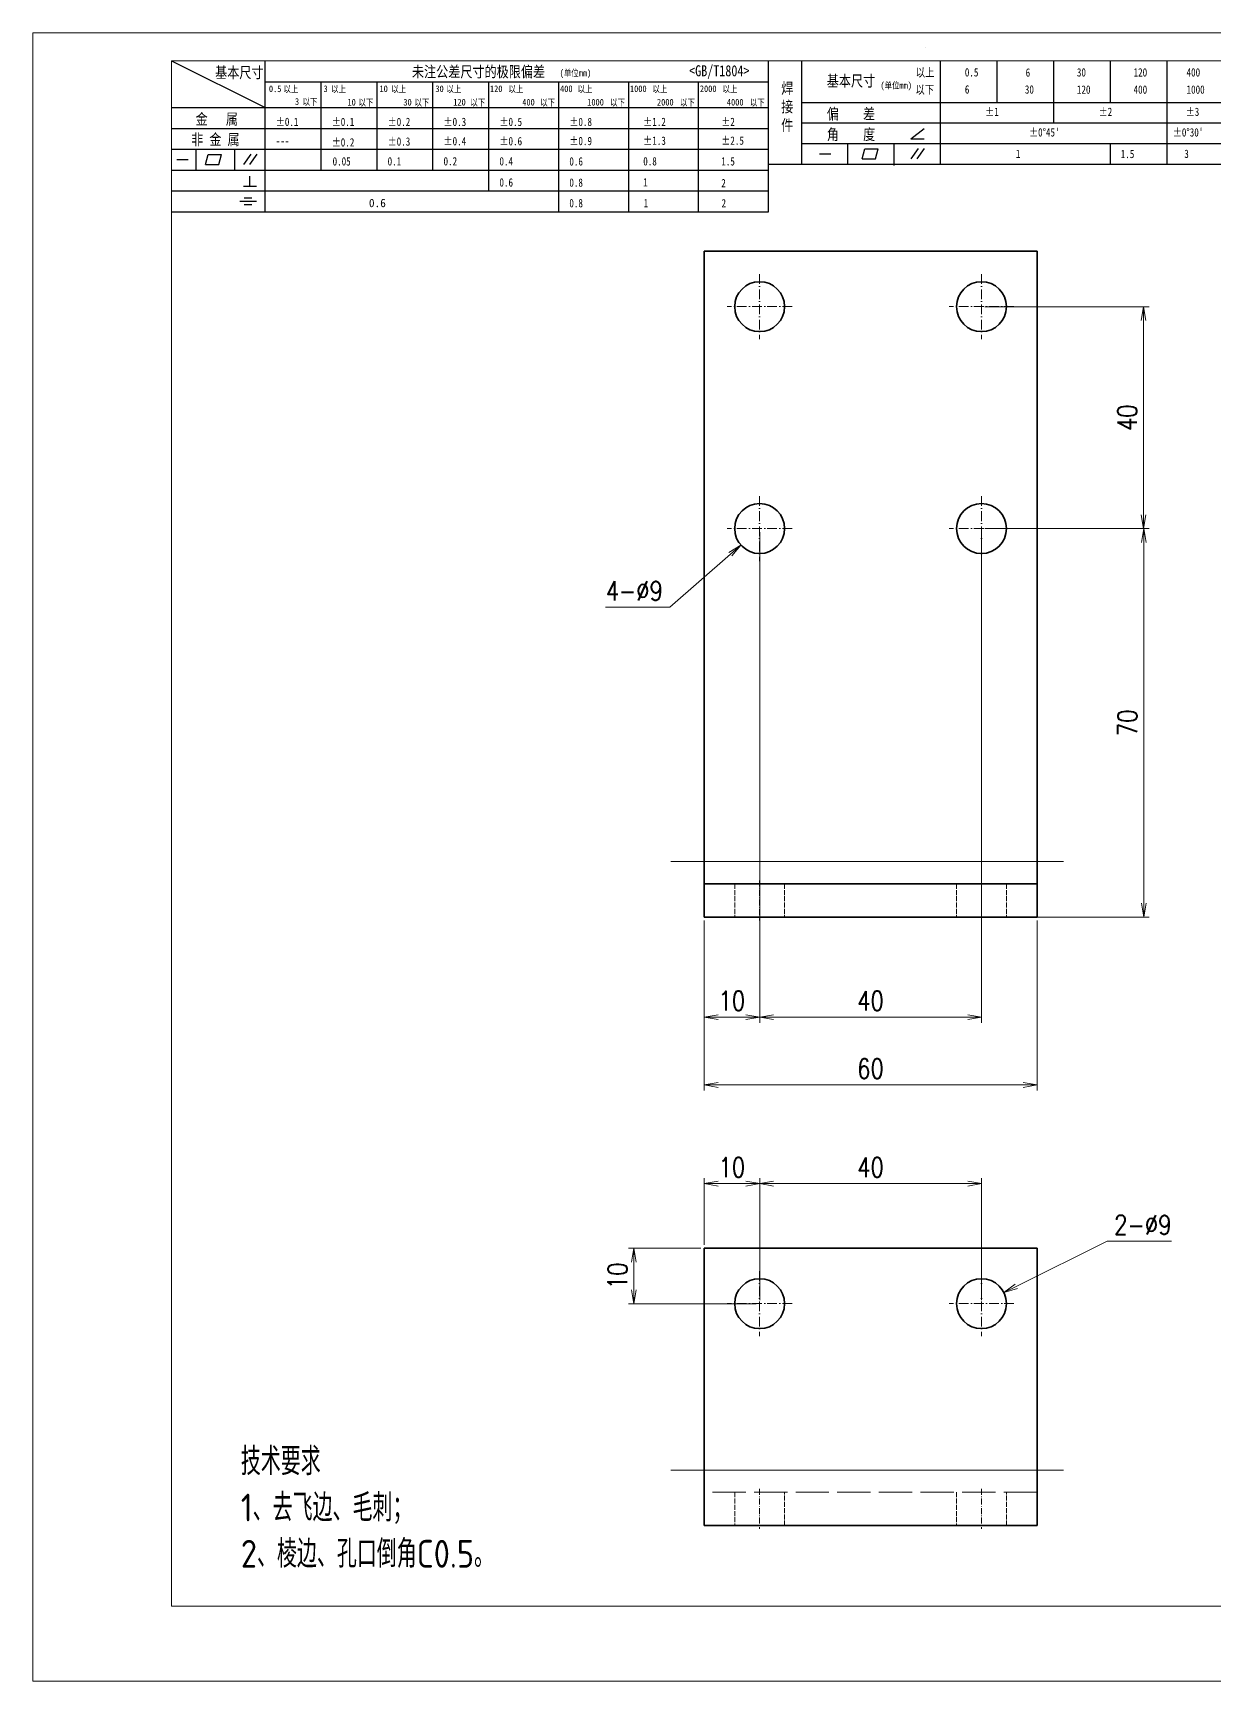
# Model space of a CAD drawing. Header units: millimetres. Extents: x -50043 to 104182, y -50696 to 36662.
# Drawn here: x -44199 to -43986.1, y 35772.4 to 36069.4 of the extents above; entities that cross this region are included whole.
import ezdxf

# ---------------------------------------------------------------- set-up
doc = ezdxf.new("R2010")
doc.units = ezdxf.units.MM
doc.header["$LTSCALE"] = 0.5
doc.linetypes.add('DASHDOT', pattern=[18.5, 12, -3, 0.5, -3])
doc.linetypes.add('DASHED', pattern=[15, 12, -3])
doc.layers.add('图\\M+19E79\\M+195B6\\M+18E9A', color=7, linetype='Continuous')
for name, color, linetype, lineweight in [('图框', 7, 'Continuous', 18), ('标注线', 3, 'Continuous', 18), ('细实线', 3, 'Continuous', 18)]:
    doc.layers.add(name, color=color, linetype=linetype, lineweight=lineweight)
doc.layers.add('打印', color=7, linetype='Continuous', lineweight=15, plot=False)
doc.layers.add('打印-禁用', color=7, linetype='Continuous', lineweight=15, plot=False)
doc.styles.add('DIM', font='romans.shx', dxfattribs={"width": 0.8, "bigfont": 'bigfont.shx'})
doc.styles.add('国标', font='simfang.ttf', dxfattribs={"width": 0.8})
doc.styles.add('机械长仿宋', font='gbenor.shx', dxfattribs={"height": 1, "bigfont": 'gbcbig.shx'})
doc.dimstyles.new('DEH 1-1$0', dxfattribs={"dimtxt": 3.5, "dimasz": 2.5, "dimexe": 1, "dimexo": 0.625, "dimgap": 1.2, "dimtad": 1, "dimzin": 9, "dimdsep": 46, "dimtxsty": 'DIM', "dimblk": 'OPEN', "dimcen": 0, "dimclrd": 8, "dimclre": 8, "dimclrt": 2, "dimazin": 2, "dimtfac": 0.5, "dimtmove": 0, "dimatfit": 3, "dimldrblk": 'OPEN', "dimfxl": 0, "dimtolj": 2, "dimlwd": 18, "dimlwe": 18, "dimarcsym": 0})
doc.dimstyles.new('DEH 1-1$3', dxfattribs={"dimtxt": 3.5, "dimasz": 2.5, "dimexe": 1, "dimexo": 0.625, "dimgap": 1.2, "dimtad": 1, "dimtoh": 1, "dimdsep": 46, "dimtxsty": 'DIM', "dimblk": 'OPEN', "dimcen": 0, "dimclrd": 8, "dimclre": 8, "dimclrt": 2, "dimazin": 2, "dimtfac": 0.5, "dimtofl": 0, "dimtmove": 0, "dimatfit": 3, "dimldrblk": 'OPEN', "dimfxl": 0, "dimtolj": 2, "dimlwd": 18, "dimlwe": 18, "dimarcsym": 0})

# ---------------------------------------------------------------- blocks, each defined once
blk = doc.blocks.new('GZDEH零件A3图框V01版')
at = {"layer": '图\\M+19E79\\M+195B6\\M+18E9A', "color": 9}
for p, q in [((2882.49, -1554.46), (2899.37, -1562.92)), ((2899.37, -1581.67), (2899.37, -1554.46)), ((2990.09, -1581.67), (2990.09, -1554.46)), ((2996.09, -1573.08), (2996.09, -1554.46)), ((3021.09, -1561.98), (3021.09, -1554.46)), ((3031.31, -1561.98), (3031.31, -1554.46)), ((3041.53, -1561.98), (3041.53, -1554.46)), ((3051.75, -1561.98), (3051.75, -1554.46)), ((3061.98, -1561.98), (3061.98, -1554.46)), ((2899.37, -1558.24), (2990.09, -1558.24)), ((2909.45, -1574.17), (2909.45, -1558.24)), ((2919.53, -1574.17), (2919.53, -1558.24)), ((2929.61, -1574.17), (2929.61, -1558.24)), ((2939.69, -1577.92), (2939.69, -1558.24)), ((2952.29, -1581.67), (2952.29, -1558.24)), ((2964.89, -1581.67), (2964.89, -1558.24)), ((2977.49, -1581.67), (2977.49, -1558.24)), ((2996.09, -1561.98), (3113.09, -1561.98)), ((3021.09, -1573.08), (3021.09, -1561.98)), ((3041.53, -1565.68), (3041.53, -1561.98)), ((3061.98, -1573.08), (3061.98, -1561.98)), ((2882.49, -1562.92), (2990.09, -1562.92)), ((2882.49, -1566.67), (2990.09, -1566.67)), ((2996.09, -1565.68), (3113.09, -1565.68)), ((3015.75, -1568.51), (3018.15, -1566.66)), ((2882.49, -1570.42), (2990.09, -1570.42)), ((2886.92, -1574.12), (2886.92, -1570.42)), ((2893.91, -1574.12), (2893.91, -1570.42)), ((2996.09, -1569.38), (3113.09, -1569.38)), ((3004.42, -1573.08), (3004.42, -1569.38)), ((3006.97, -1572.12), (3007.45, -1570.33)), ((3007.45, -1570.33), (3009.86, -1570.33)), ((3009.39, -1572.12), (3009.86, -1570.33)), ((3012.75, -1573.08), (3012.75, -1569.38)), ((3015.75, -1568.51), (3018.15, -1568.51)), ((3015.81, -1572.12), (3017.15, -1570.26)), ((3016.89, -1572.12), (3018.23, -1570.26)), ((3051.75, -1573.08), (3051.75, -1569.38)), ((2883.43, -1572.27), (2885.49, -1572.27)), ((2888.59, -1573.16), (2889.07, -1571.37)), ((2888.59, -1573.16), (2891, -1573.16)), ((2889.07, -1571.37), (2891.48, -1571.37)), ((2891, -1573.16), (2891.48, -1571.37)), ((2895.52, -1573.16), (2896.85, -1571.3)), ((2896.6, -1573.16), (2897.94, -1571.3)), ((2990.09, -1573.08), (3113.09, -1573.08)), ((2999.26, -1571.23), (3001.32, -1571.23)), ((3006.97, -1572.12), (3009.39, -1572.12)), ((3012.75, -1573.33), (3012.75, -1573.08)), ((2882.49, -1574.17), (2990.09, -1574.17)), ((2895.42, -1577.05), (2897.81, -1577.05)), ((2896.58, -1577.05), (2896.58, -1575.28)), ((2882.49, -1577.92), (2990.09, -1577.92)), ((2894.79, -1579.77), (2897.77, -1579.77)), ((2895.57, -1579.17), (2896.92, -1579.17)), ((2882.49, -1581.67), (2990.09, -1581.67)), ((2895.57, -1580.37), (2896.93, -1580.37))]:
    blk.add_line(p, q, dxfattribs=at)
at = {"layer": '图框', "linetype": 'Continuous'}
for p, q in [((2882.49, -1554.46), (2882.49, -1832.96)), ((3272.49, -1554.46), (2882.49, -1554.46)), ((2882.49, -1832.96), (3272.49, -1832.96))]:
    blk.add_line(p, q, dxfattribs=at)
at = {"layer": '打印-禁用', "linetype": 'Continuous'}
for p, q in [((2857.49, -1549.46), (2857.49, -1846.46)), ((3277.49, -1549.46), (2857.49, -1549.46)), ((2857.49, -1846.46), (3277.49, -1846.46))]:
    blk.add_line(p, q, dxfattribs=at)
at = {"layer": '图\\M+19E79\\M+195B6\\M+18E9A', "color": 9, "style": '国标', "width": 0.8}
for s, height, p in [('基本尺寸', 2, (2890.33, -1557.58)), ('未注公差尺寸的极限偏差', 2, (2925.81, -1557.44)), ('<GB/T1804>', 2, (2975.78, -1557.27)), ('以上', 1.5, (3016.64, -1557.33)), ('0.5', 1.5, (3025.49, -1557.3)), ('6', 1.5, (3036.45, -1557.34)), ('30', 1.5, (3045.69, -1557.31)), ('120', 1.5, (3055.91, -1557.31)), ('400', 1.5, (3065.46, -1557.31)), ('30', 1.2, (2930.04, -1560.11)), ('基本尺寸', 2, (3000.6, -1559.1)), ('以下', 1.5, (3016.58, -1560.43)), ('6', 1.5, (3025.49, -1560.38)), ('30', 1.5, (3036.31, -1560.39)), ('120', 1.5, (3045.69, -1560.41)), ('400', 1.5, (3055.91, -1560.41)), ('1000', 1.5, (3065.46, -1560.41)), ('金   属', 2, (2886.82, -1565.98)), ('±0.1', 1.5, (2901.27, -1566.23)), ('±0.1', 1.5, (2911.35, -1566.23)), ('±0.2', 1.5, (2921.43, -1566.23)), ('±0.3', 1.5, (2931.51, -1566.23)), ('±0.5', 1.5, (2941.59, -1566.23)), ('±0.8', 1.5, (2954.19, -1566.23)), ('±1.2', 1.5, (2967.51, -1566.23)), ('±2', 1.5, (2981.58, -1566.23)), ('偏    差', 2, (3000.6, -1565.04)), ('±1', 1.5, (3029.16, -1564.42)), ('±2', 1.5, (3049.61, -1564.42)), ('±3', 1.5, (3065.3, -1564.42)), ('非 金 属', 2, (2886.02, -1569.65)), ('±0.3', 1.5, (2921.43, -1569.77)), ('±0.4', 1.5, (2931.51, -1569.71)), ('±0.6', 1.5, (2941.59, -1569.71)), ('±0.9', 1.5, (2954.19, -1569.68)), ('±1.3', 1.5, (2967.51, -1569.62)), ('±2.5', 1.5, (2981.58, -1569.61)), ('角    度', 2, (3000.6, -1568.74)), ("±0%%D45'", 1.5, (3037.06, -1568.12)), ("±0%%D30'", 1.5, (3062.98, -1568.12)), ('---', 1.5, (2901.27, -1569.65)), ('±0.2', 1.5, (2911.35, -1569.92)), ('1', 1.5, (3034.69, -1571.98)), ('1.5', 1.5, (3053.59, -1572.01)), ('3', 1.5, (3065.05, -1571.98)), ('0.1', 1.5, (2921.43, -1573.34)), ('0.2', 1.5, (2931.51, -1573.33)), ('0.4', 1.5, (2941.59, -1573.33)), ('0.6', 1.5, (2954.19, -1573.35)), ('0.8', 1.5, (2967.51, -1573.33)), ('1.5', 1.5, (2981.58, -1573.34)), ('0.6', 1.5, (2941.59, -1577.14)), ('0.8', 1.5, (2954.19, -1577.17)), ('1', 1.5, (2967.51, -1577.12)), ('2', 1.5, (2981.58, -1577.26)), ('0.8', 1.5, (2954.19, -1580.87)), ('1', 1.5, (2967.59, -1580.86)), ('2', 1.5, (2981.62, -1580.89))]:
    blk.add_text(s, height=height, dxfattribs=at).set_placement(p)
at = {"layer": '图\\M+19E79\\M+195B6\\M+18E9A', "color": 9, "lineweight": 15, "style": '国标', "width": 0.8}
for s, p in [('(单位mm)', (2952.44, -1557.27)), ('0.5', (2900.03, -1560.11)), ('以上', (2902.64, -1560.16)), ('3', (2909.88, -1560.11)), ('以上', (2911.25, -1560.16)), ('10', (2919.96, -1560.11)), ('以上', (2922.09, -1560.16)), ('以上', (2932.02, -1560.16)), ('120', (2939.88, -1560.11)), ('以上', (2943.21, -1560.16)), ('400', (2952.52, -1560.11)), ('以上', (2955.68, -1560.16)), ('1000', (2965.12, -1560.11)), ('以上', (2969.16, -1560.16)), ('2000', (2977.72, -1560.11)), ('以上', (2981.8, -1560.16)), ('(单位mm)', (3010.27, -1559.51)), ('3', (2904.73, -1562.41)), ('以下', (2906.1, -1562.46)), ('10', (2914.19, -1562.54)), ('以下', (2916.18, -1562.59)), ('30', (2924.27, -1562.54)), ('以下', (2926.26, -1562.59)), ('120', (2933.26, -1562.54)), ('以下', (2936.34, -1562.59)), ('400', (2945.7, -1562.54)), ('以下', (2948.94, -1562.59)), ('1000', (2957.41, -1562.54)), ('以下', (2961.54, -1562.59)), ('2000', (2969.99, -1562.54)), ('以下', (2974.14, -1562.59)), ('4000', (2982.59, -1562.54)), ('以下', (2986.74, -1562.59))]:
    blk.add_text(s, height=1.2, dxfattribs=at).set_placement(p)
at = {"layer": '图\\M+19E79\\M+195B6\\M+18E9A', "color": 9, "lineweight": 13, "style": '国标'}
blk.add_text('0.6', height=1.5, dxfattribs=at).set_placement((2918.05, -1580.85))
at = {"layer": '图\\M+19E79\\M+195B6\\M+18E9A', "color": 9, "insert": (2992.39, -1558.41), "char_height": 2, "width": 3.1877, "attachment_point": 1, "style": '国标'}
blk.add_mtext('焊\\P接\\P件', dxfattribs=at)
at = {"layer": '图\\M+19E79\\M+195B6\\M+18E9A', "color": 9, "insert": (2911.51, -1573.37), "char_height": 1.5, "attachment_point": 7, "style": '国标'}
blk.add_mtext_dynamic_manual_height_columns('0.05', width=5.1982, gutter_width=12.5, heights=[0], dxfattribs=at)
blk = doc.blocks.new('DEH A3')
at = {"layer": '图框'}
blk.add_blockref('GZDEH零件A3图框V01版', (-2857.49, 1846.46), dxfattribs=at)
blk = doc.blocks.new('_Open')
at = {"color": 0, "linetype": 'ByBlock', "lineweight": -2}
for p, q in [((-1, 0.17), (0, 0)), ((-1, -0.17), (0, 0)), ((0, 0), (-1, 0))]:
    blk.add_line(p, q, dxfattribs=at)
blk = doc.blocks.new('*D193')
at = {"layer": 'Defpoints', "color": 0, "transparency": 16777216}
for p in [(-44078.03, 35910.09), (-44018.03, 35910.09), (-44018.03, 35879.83)]:
    blk.add_point(p, dxfattribs=at)
at = {"layer": '标注线', "color": 8, "lineweight": 18, "transparency": 16777216}
for p, q in [((-44078.03, 35909.47), (-44078.03, 35878.83)), ((-44018.03, 35909.47), (-44018.03, 35878.83)), ((-44075.53, 35879.83), (-44020.53, 35879.83))]:
    blk.add_line(p, q, dxfattribs=at)
at = {"layer": '标注线', "color": 8, "lineweight": 18, "transparency": 16777216, "xscale": 2.5, "yscale": 2.5, "zscale": 2.5, "rotation": 180}
blk.add_blockref('_Open', (-44078.03, 35879.83), dxfattribs=at)
at = {"layer": '标注线', "color": 8, "lineweight": 18, "transparency": 16777216, "xscale": 2.5, "yscale": 2.5, "zscale": 2.5}
blk.add_blockref('_Open', (-44018.03, 35879.83), dxfattribs=at)
at = {"layer": '标注线', "color": 2, "transparency": 16777216, "insert": (-44048.03, 35882.78), "char_height": 3.5, "attachment_point": 5, "style": 'DIM'}
blk.add_mtext('\\A2;60', dxfattribs=at)
blk = doc.blocks.new('*D194')
at = {"layer": 'Defpoints', "color": 0, "transparency": 16777216}
for p in [(-44068.03, 35980.09), (-44078.03, 35910.09), (-44078.03, 35892.06)]:
    blk.add_point(p, dxfattribs=at)
at = {"layer": '标注线', "color": 8, "lineweight": 18, "transparency": 16777216}
for p, q in [((-44068.03, 35979.47), (-44068.03, 35891.06)), ((-44078.03, 35909.47), (-44078.03, 35891.06)), ((-44070.53, 35892.06), (-44075.53, 35892.06))]:
    blk.add_line(p, q, dxfattribs=at)
at = {"layer": '标注线', "color": 8, "lineweight": 18, "transparency": 16777216, "xscale": 2.5, "yscale": 2.5, "zscale": 2.5, "rotation": 180}
blk.add_blockref('_Open', (-44078.03, 35892.06), dxfattribs=at)
at = {"layer": '标注线', "color": 8, "lineweight": 18, "transparency": 16777216, "xscale": 2.5, "yscale": 2.5, "zscale": 2.5}
blk.add_blockref('_Open', (-44068.03, 35892.06), dxfattribs=at)
at = {"layer": '标注线', "color": 2, "transparency": 16777216, "insert": (-44073.03, 35895.01), "char_height": 3.5, "attachment_point": 5, "style": 'DIM'}
blk.add_mtext('\\A2;10', dxfattribs=at)
blk = doc.blocks.new('*D195')
at = {"layer": 'Defpoints', "color": 0, "transparency": 16777216}
for p in [(-44068.03, 35980.09), (-44028.03, 35980.09), (-44028.03, 35892.06)]:
    blk.add_point(p, dxfattribs=at)
at = {"layer": '标注线', "color": 8, "lineweight": 18, "transparency": 16777216}
for p, q in [((-44068.03, 35979.47), (-44068.03, 35891.06)), ((-44028.03, 35979.47), (-44028.03, 35891.06)), ((-44065.53, 35892.06), (-44030.53, 35892.06))]:
    blk.add_line(p, q, dxfattribs=at)
at = {"layer": '标注线', "color": 8, "lineweight": 18, "transparency": 16777216, "xscale": 2.5, "yscale": 2.5, "zscale": 2.5, "rotation": 180}
blk.add_blockref('_Open', (-44068.03, 35892.06), dxfattribs=at)
at = {"layer": '标注线', "color": 8, "lineweight": 18, "transparency": 16777216, "xscale": 2.5, "yscale": 2.5, "zscale": 2.5}
blk.add_blockref('_Open', (-44028.03, 35892.06), dxfattribs=at)
at = {"layer": '标注线', "color": 2, "transparency": 16777216, "insert": (-44048.03, 35895.01), "char_height": 3.5, "attachment_point": 5, "style": 'DIM'}
blk.add_mtext('\\A2;40', dxfattribs=at)
blk = doc.blocks.new('*D196')
at = {"layer": 'Defpoints', "color": 0, "transparency": 16777216}
for p in [(-44028.03, 35980.09), (-43998.79, 35980.09), (-44041.54, 35910.09)]:
    blk.add_point(p, dxfattribs=at)
at = {"layer": '标注线', "color": 8, "lineweight": 18, "transparency": 16777216}
for p, q in [((-44027.41, 35980.09), (-43997.79, 35980.09)), ((-43998.79, 35912.59), (-43998.79, 35977.59)), ((-44040.92, 35910.09), (-43997.79, 35910.09))]:
    blk.add_line(p, q, dxfattribs=at)
at = {"layer": '标注线', "color": 8, "lineweight": 18, "transparency": 16777216, "xscale": 2.5, "yscale": 2.5, "zscale": 2.5}
for p, rotation in [((-43998.79, 35980.09), 90), ((-43998.79, 35910.09), 270)]:
    blk.add_blockref('_Open', p, dxfattribs=dict(at, rotation=rotation))
at = {"layer": '标注线', "color": 2, "transparency": 16777216, "insert": (-44001.74, 35945.09), "char_height": 3.5, "attachment_point": 5, "rotation": 90, "style": 'DIM'}
blk.add_mtext('\\A2;70', dxfattribs=at)
blk = doc.blocks.new('*D197')
at = {"layer": 'Defpoints', "color": 0, "transparency": 16777216}
for p in [(-44028.03, 36020.09), (-43998.81, 36020.09), (-44028.03, 35980.09)]:
    blk.add_point(p, dxfattribs=at)
at = {"layer": '标注线', "color": 8, "lineweight": 18, "transparency": 16777216}
for p, q in [((-44027.41, 36020.09), (-43997.81, 36020.09)), ((-43998.81, 35982.59), (-43998.81, 36017.59)), ((-44027.41, 35980.09), (-43997.81, 35980.09))]:
    blk.add_line(p, q, dxfattribs=at)
at = {"layer": '标注线', "color": 8, "lineweight": 18, "transparency": 16777216, "xscale": 2.5, "yscale": 2.5, "zscale": 2.5}
for p, rotation in [((-43998.81, 36020.09), 90), ((-43998.81, 35980.09), 270)]:
    blk.add_blockref('_Open', p, dxfattribs=dict(at, rotation=rotation))
at = {"layer": '标注线', "color": 2, "transparency": 16777216, "insert": (-44001.76, 36000.09), "char_height": 3.5, "attachment_point": 5, "rotation": 90, "style": 'DIM'}
blk.add_mtext('\\A2;40', dxfattribs=at)
blk = doc.blocks.new('*D198')
at = {"layer": 'Defpoints', "color": 0, "transparency": 16777216}
for p in [(-44068.03, 35862.05), (-44068.03, 35840.42), (-44028.03, 35840.42)]:
    blk.add_point(p, dxfattribs=at)
at = {"layer": '标注线', "color": 8, "lineweight": 18, "transparency": 16777216}
for p, q in [((-44068.03, 35841.05), (-44068.03, 35863.05)), ((-44028.03, 35841.05), (-44028.03, 35863.05)), ((-44030.53, 35862.05), (-44065.53, 35862.05))]:
    blk.add_line(p, q, dxfattribs=at)
at = {"layer": '标注线', "color": 8, "lineweight": 18, "transparency": 16777216, "xscale": 2.5, "yscale": 2.5, "zscale": 2.5, "rotation": 180}
blk.add_blockref('_Open', (-44068.03, 35862.05), dxfattribs=at)
at = {"layer": '标注线', "color": 8, "lineweight": 18, "transparency": 16777216, "xscale": 2.5, "yscale": 2.5, "zscale": 2.5}
blk.add_blockref('_Open', (-44028.03, 35862.05), dxfattribs=at)
at = {"layer": '标注线', "color": 2, "transparency": 16777216, "insert": (-44048.03, 35865), "char_height": 3.5, "attachment_point": 5, "style": 'DIM'}
blk.add_mtext('\\A2;40', dxfattribs=at)
blk = doc.blocks.new('*D199')
at = {"layer": 'Defpoints', "color": 0, "transparency": 16777216}
for p in [(-44078.03, 35862.05), (-44078.03, 35850.42), (-44068.03, 35840.42)]:
    blk.add_point(p, dxfattribs=at)
at = {"layer": '标注线', "color": 8, "lineweight": 18, "transparency": 16777216}
for p, q in [((-44078.03, 35851.05), (-44078.03, 35863.05)), ((-44068.03, 35841.05), (-44068.03, 35863.05)), ((-44070.53, 35862.05), (-44075.53, 35862.05))]:
    blk.add_line(p, q, dxfattribs=at)
at = {"layer": '标注线', "color": 8, "lineweight": 18, "transparency": 16777216, "xscale": 2.5, "yscale": 2.5, "zscale": 2.5, "rotation": 180}
blk.add_blockref('_Open', (-44078.03, 35862.05), dxfattribs=at)
at = {"layer": '标注线', "color": 8, "lineweight": 18, "transparency": 16777216, "xscale": 2.5, "yscale": 2.5, "zscale": 2.5}
blk.add_blockref('_Open', (-44068.03, 35862.05), dxfattribs=at)
at = {"layer": '标注线', "color": 2, "transparency": 16777216, "insert": (-44073.03, 35865), "char_height": 3.5, "attachment_point": 5, "style": 'DIM'}
blk.add_mtext('\\A2;10', dxfattribs=at)
blk = doc.blocks.new('*D200')
at = {"layer": 'Defpoints', "color": 0, "transparency": 16777216}
for p in [(-44090.7, 35850.42), (-44078.03, 35850.42), (-44068.03, 35840.42)]:
    blk.add_point(p, dxfattribs=at)
at = {"layer": '标注线', "color": 8, "lineweight": 18, "transparency": 16777216}
for p, q in [((-44078.66, 35850.42), (-44091.7, 35850.42)), ((-44090.7, 35842.92), (-44090.7, 35847.92)), ((-44068.66, 35840.42), (-44091.7, 35840.42))]:
    blk.add_line(p, q, dxfattribs=at)
at = {"layer": '标注线', "color": 8, "lineweight": 18, "transparency": 16777216, "xscale": 2.5, "yscale": 2.5, "zscale": 2.5}
for p, rotation in [((-44090.7, 35850.42), 90), ((-44090.7, 35840.42), 270)]:
    blk.add_blockref('_Open', p, dxfattribs=dict(at, rotation=rotation))
at = {"layer": '标注线', "color": 2, "transparency": 16777216, "insert": (-44093.65, 35845.42), "char_height": 3.5, "attachment_point": 5, "rotation": 90, "style": 'DIM'}
blk.add_mtext('\\A2;10', dxfattribs=at)
blk = doc.blocks.new('*D201')
at = {"layer": 'Defpoints', "color": 0, "transparency": 16777216}
for p in [(-44024, 35842.43), (-44032.06, 35838.42)]:
    blk.add_point(p, dxfattribs=at)
at = {"layer": '标注线', "color": 8, "lineweight": 18, "transparency": 16777216}
for p, q in [((-44005.37, 35851.68), (-44021.76, 35843.54)), ((-43993.77, 35851.68), (-44005.37, 35851.68))]:
    blk.add_line(p, q, dxfattribs=at)
at = {"layer": '标注线', "color": 8, "lineweight": 18, "transparency": 16777216, "xscale": 2.5, "yscale": 2.5, "zscale": 2.5, "rotation": 206.4054083062622}
blk.add_blockref('_Open', (-44024, 35842.43), dxfattribs=at)
at = {"layer": '标注线', "color": 2, "transparency": 16777216, "insert": (-43998.97, 35854.63), "char_height": 3.5, "attachment_point": 5, "style": 'DIM'}
blk.add_mtext('\\A2;2-%%c9', dxfattribs=at)
blk = doc.blocks.new('*D202')
at = {"layer": 'Defpoints', "color": 0, "transparency": 16777216}
for p in [(-44064.64, 35983.06), (-44071.42, 35977.13)]:
    blk.add_point(p, dxfattribs=at)
at = {"layer": '标注线', "color": 8, "lineweight": 18, "transparency": 16777216}
for p, q in [((-44084.23, 35965.93), (-44073.3, 35975.49)), ((-44095.83, 35965.93), (-44084.23, 35965.93))]:
    blk.add_line(p, q, dxfattribs=at)
at = {"layer": '标注线', "color": 8, "lineweight": 18, "transparency": 16777216, "xscale": 2.5, "yscale": 2.5, "zscale": 2.5, "rotation": 41.16075418140423}
blk.add_blockref('_Open', (-44071.42, 35977.13), dxfattribs=at)
at = {"layer": '标注线', "color": 2, "transparency": 16777216, "insert": (-44090.63, 35968.88), "char_height": 3.5, "attachment_point": 5, "style": 'DIM'}
blk.add_mtext('\\A2;4-%%c9', dxfattribs=at)

msp = doc.modelspace()

# ---------------------------------------------------------------- linework, layer by layer
at = {"color": 7, "lineweight": 35}
for p, q in [((-44078.033, 35920.094), (-44078.033, 36030.094)), ((-44078.033, 36030.094), (-44018.033, 36030.094)), ((-44018.033, 35920.094), (-44018.033, 36030.094)), ((-44078.033, 35916.094), (-44018.033, 35916.094)), ((-44078.033, 35910.094), (-44018.033, 35910.094)), ((-44078.033, 35810.425), (-44078.033, 35850.425)), ((-44078.033, 35850.425), (-44018.033, 35850.425)), ((-44018.033, 35810.425), (-44018.033, 35850.425)), ((-44078.033, 35800.425), (-44018.033, 35800.425))]:
    msp.add_line(p, q, dxfattribs=at)
at = {"color": 2, "linetype": 'DASHDOT', "lineweight": 13, "ltscale": 0.2925}
for p, q in [((-44068.033, 36025.944), (-44068.033, 36014.244)), ((-44028.033, 36025.944), (-44028.033, 36014.244)), ((-44068.033, 35985.944), (-44068.033, 35974.244)), ((-44028.033, 35985.944), (-44028.033, 35974.244)), ((-44068.033, 35846.275), (-44068.033, 35834.575)), ((-44028.033, 35846.275), (-44028.033, 35834.575))]:
    msp.add_line(p, q, dxfattribs=at)
at = {"color": 2, "linetype": 'DASHDOT', "lineweight": 13, "ltscale": 0.292499}
for p, q in [((-44062.183, 36020.094), (-44073.883, 36020.094)), ((-44022.183, 36020.094), (-44033.883, 36020.094)), ((-44062.183, 35980.094), (-44073.883, 35980.094)), ((-44022.183, 35980.094), (-44033.883, 35980.094)), ((-44062.183, 35840.425), (-44073.883, 35840.425)), ((-44022.183, 35840.425), (-44033.883, 35840.425))]:
    msp.add_line(p, q, dxfattribs=at)
at = {"color": 2, "linetype": 'DASHDOT', "lineweight": 13}
for p, q in [((-44084.033, 35920.094), (-44012.033, 35920.094)), ((-44084.033, 35810.425), (-44012.033, 35810.425))]:
    msp.add_line(p, q, dxfattribs=at)
at = {"color": 7, "lineweight": 13}
for p, q in [((-44018.033, 35920.094), (-44078.033, 35920.094)), ((-44018.033, 35810.425), (-44078.033, 35810.425))]:
    msp.add_line(p, q, dxfattribs=at)
at = {"color": 7, "lineweight": 35, "ltscale": 0.07071}
for p, q in [((-44078.033, 35920.094), (-44078.033, 35917.265)), ((-44018.033, 35917.265), (-44018.033, 35920.094))]:
    msp.add_line(p, q, dxfattribs=at)
at = {"color": 1, "linetype": 'DASHED', "lineweight": 13}
for p, q in [((-44078.033, 35920.094), (-44018.033, 35920.094)), ((-44078.033, 35810.425), (-44018.033, 35810.425)), ((-44018.033, 35806.425), (-44078.033, 35806.425))]:
    msp.add_line(p, q, dxfattribs=at)
at = {"color": 7, "lineweight": 35, "ltscale": 0.02929}
for p, q in [((-44078.033, 35917.265), (-44078.033, 35916.094)), ((-44018.033, 35916.094), (-44018.033, 35917.265))]:
    msp.add_line(p, q, dxfattribs=at)
at = {"color": 2, "linetype": 'DASHDOT', "lineweight": 13, "ltscale": 0.180016}
for p, q in [((-44068.033, 35916.694), (-44068.033, 35909.493)), ((-44028.033, 35916.694), (-44028.033, 35909.493))]:
    msp.add_line(p, q, dxfattribs=at)
at = {"color": 7, "lineweight": 35, "ltscale": 0.15}
for p, q in [((-44078.033, 35910.094), (-44078.033, 35916.094)), ((-44018.033, 35910.094), (-44018.033, 35916.094))]:
    msp.add_line(p, q, dxfattribs=at)
at = {"color": 1, "linetype": 'DASHED', "lineweight": 13, "ltscale": 0.15}
for p, q in [((-44072.533, 35916.094), (-44072.533, 35910.094)), ((-44063.533, 35916.094), (-44063.533, 35910.094)), ((-44032.533, 35916.094), (-44032.533, 35910.094)), ((-44023.533, 35916.094), (-44023.533, 35910.094)), ((-44072.533, 35806.425), (-44072.533, 35800.425)), ((-44072.533, 35806.425), (-44072.533, 35800.425)), ((-44063.533, 35800.425), (-44063.533, 35806.425)), ((-44063.533, 35800.425), (-44063.533, 35806.425)), ((-44032.533, 35806.425), (-44032.533, 35800.425)), ((-44032.533, 35806.425), (-44032.533, 35800.425)), ((-44023.533, 35800.425), (-44023.533, 35806.425)), ((-44023.533, 35800.425), (-44023.533, 35806.425))]:
    msp.add_line(p, q, dxfattribs=at)
at = {"color": 7, "lineweight": 35, "ltscale": 0.176777}
for p, q in [((-44078.033, 35803.354), (-44078.033, 35810.425)), ((-44018.033, 35810.425), (-44018.033, 35803.354))]:
    msp.add_line(p, q, dxfattribs=at)
at = {"color": 2, "linetype": 'DASHDOT', "lineweight": 13, "ltscale": 0.180015}
for p, q in [((-44068.033, 35807.025), (-44068.033, 35799.824)), ((-44028.033, 35807.025), (-44028.033, 35799.824))]:
    msp.add_line(p, q, dxfattribs=at)
at = {"color": 7, "lineweight": 35, "ltscale": 0.073223}
for p, q in [((-44078.033, 35800.425), (-44078.033, 35803.354)), ((-44018.033, 35803.354), (-44018.033, 35800.425))]:
    msp.add_line(p, q, dxfattribs=at)
at = {"color": 7, "lineweight": 35}
for centre in [(-44068.033, 36020.094), (-44028.033, 36020.094), (-44068.033, 35980.094), (-44028.033, 35980.094), (-44068.033, 35840.425), (-44028.033, 35840.425)]:
    msp.add_circle(centre, 4.5, dxfattribs=at)
at = {"layer": '打印'}
msp.add_lwpolyline([(-44199.042, 36069.417), (-43779.042, 36069.417), (-43779.042, 35772.417), (-44199.042, 35772.417)], close=True, dxfattribs=at)
at = {"layer": '细实线', "ltscale": 2.48512e-05}
msp.add_line((-44038.206, 36066.859), (-44038.206, 36066.858), dxfattribs=at)

# ---------------------------------------------------------------- block references
at = {"layer": '图框'}
msp.add_blockref('DEH A3', (-44199.042, 35772.417), dxfattribs=at)

# ---------------------------------------------------------------- texts
at = {"layer": '标注线', "color": 2, "insert": (-44161.564, 35792.8), "char_height": 5, "width": 114.82461, "attachment_point": 7, "style": '机械长仿宋'}
msp.add_mtext('\\A2;技术要求\\P1、去飞边、毛刺；\\P2、棱边、孔口倒角C0.5。', dxfattribs=at)

# ---------------------------------------------------------------- dimensions: what is measured, and where the dimension line sits
at = {"layer": '标注线'}
for base, p1, p2, picture, middle in [((-43998.806, 36020.094), (-44028.033, 35980.094), (-44028.033, 36020.094), '*D197', (-44001.756, 36000.094)), ((-43998.794, 35980.094), (-44041.541, 35910.094), (-44028.033, 35980.094), '*D196', (-44001.744, 35945.094)), ((-44090.704, 35850.425), (-44068.033, 35840.425), (-44078.033, 35850.425), '*D200', (-44093.654, 35845.425))]:
    dim = msp.add_linear_dim(base=base, p1=p1, p2=p2, angle=90, dimstyle='DEH 1-1$0', dxfattribs=at)
    dim.commit()
    dim.dimension.update_dxf_attribs({"geometry": picture, "text_midpoint": middle})
for p1, p2, override, picture, middle in [((-44064.645, 35983.055), (-44071.42, 35977.132), {"dimpost": '4-%%c<>'}, '*D202', (-44090.631, 35965.932)), ((-44032.063, 35838.423), (-44024.002, 35842.426), {"dimpost": '2-%%c<>'}, '*D201', (-43998.971, 35851.676))]:
    dim = msp.add_diameter_dim_2p(p1=p1, p2=p2, dimstyle='DEH 1-1$3', override=override, dxfattribs=at)
    dim.commit()
    dim.dimension.update_dxf_attribs({"geometry": picture, "text_midpoint": middle, "dimtype": 163})
for base, p1, p2, picture, middle in [((-44078.033, 35892.059), (-44068.033, 35980.094), (-44078.033, 35910.094), '*D194', (-44073.033, 35895.009)), ((-44028.033, 35892.059), (-44068.033, 35980.094), (-44028.033, 35980.094), '*D195', (-44048.033, 35895.009)), ((-44018.033, 35879.834), (-44078.033, 35910.094), (-44018.033, 35910.094), '*D193', (-44048.033, 35882.784)), ((-44078.033, 35862.05), (-44068.033, 35840.425), (-44078.033, 35850.425), '*D199', (-44073.033, 35865)), ((-44068.033, 35862.05), (-44028.033, 35840.425), (-44068.033, 35840.425), '*D198', (-44048.033, 35865))]:
    dim = msp.add_linear_dim(base=base, p1=p1, p2=p2, dimstyle='DEH 1-1$0', dxfattribs=at)
    dim.commit()
    dim.dimension.update_dxf_attribs({"geometry": picture, "text_midpoint": middle})

doc.saveas('drawing.dxf')
